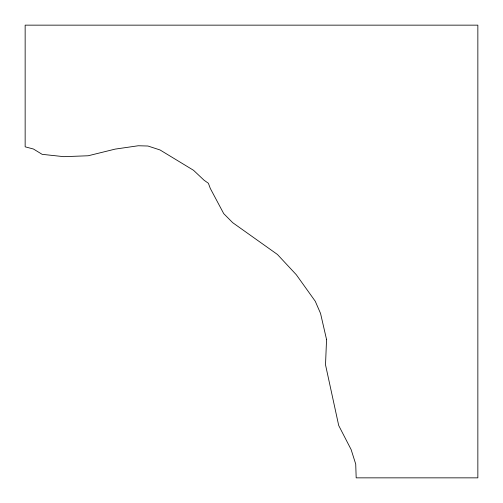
<?xml version="1.0" encoding="UTF-8"?>
<svg xmlns="http://www.w3.org/2000/svg" width="503" height="503" viewBox="0 0 503 503"><rect width="100%" height="100%" fill="white"/><g stroke="black" fill="none" stroke-linecap="round" stroke-linejoin="round"><path stroke-width="0.75" d="M326.548 339.512L325.516 364.801L338.708 425.507L351.125 449.569L355.728 464.124L356.181 477.85L477.85 477.85L477.85 25.15L25.15 25.15L25.15 146.819L33.431 149.014L42.139 154.327L63.831 156.672L88.176 155.767L115.143 149.114L138.262 145.757L147.951 146.021L160.023 149.957L193.51 170.278L204.029 180.187L208.38 183.262L210.285 188.399L223.716 213.618L232.682 222.666L277.442 254.48L296.336 274.776L315.255 301.24L320.543 313.413L326.548 339.512"/></g></svg>
